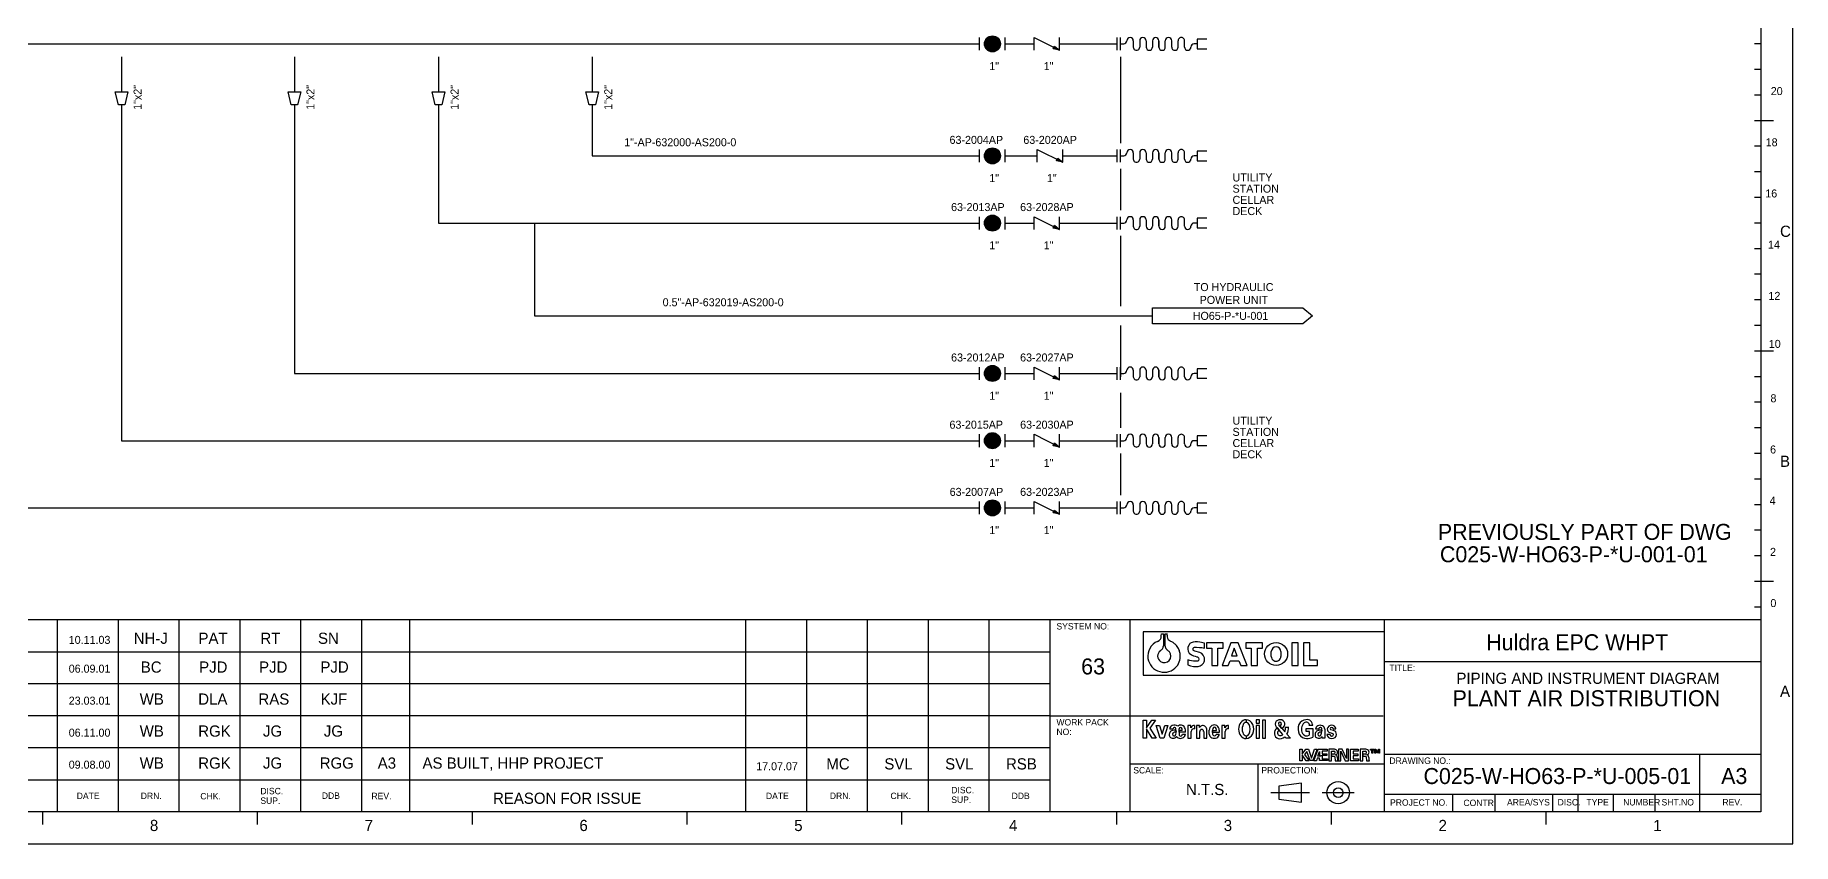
# Model space of a CAD drawing. Extents: x 0 to 840, y 0 to 594.
# Drawn here: x 291 to 840, y 0 to 253 of the extents above; entities that cross this region are included whole.
import ezdxf

# ---------------------------------------------------------------- set-up
doc = ezdxf.new("R2010")
doc.units = 0
for name, color, linetype in [('01-LIN-025-A', 7, 'Continuous'), ('08-LIN-050-A', 7, 'Continuous'), ('35-TXT-025', 7, 'Continuous'), ('36-TXT-035', 7, 'Continuous'), ('37-TXT-050', 7, 'Continuous'), ('39-TXT-100', 7, 'Continuous'), ('40-', 7, 'Continuous'), ('43-', 7, 'Continuous'), ('45-', 7, 'Continuous'), ('47-', 7, 'Continuous'), ('49-LOG-UD', 7, 'Continuous')]:
    doc.layers.add(name, color=color, linetype=linetype)

msp = doc.modelspace()

# ---------------------------------------------------------------- linework, layer by layer
at = {"layer": '01-LIN-025-A'}
for p, q in [((586, 248), (586, 252)), ((594, 248), (594, 252)), ((603, 248), (603, 252)), ((603, 252), (611, 248)), ((608.98, 248.43), (609.42, 249.33)), ((611, 248), (608.98, 248.43)), ((609.03, 248.52), (609.38, 249.24)), ((611, 248), (609.03, 248.52)), ((609.07, 248.61), (609.33, 249.15)), ((611, 248), (609.07, 248.61)), ((609.11, 248.7), (609.29, 249.06)), ((611, 248), (609.11, 248.7)), ((609.2, 248.88), (609.25, 248.97)), ((611, 248), (609.2, 248.88)), ((609.29, 249.06), (611, 248)), ((609.33, 249.15), (611, 248)), ((609.38, 249.24), (611, 248)), ((609.42, 249.33), (611, 248)), ((611, 248), (611, 252)), ((629, 248), (629, 252)), ((630, 248), (630, 252)), ((630, 250), (631, 250)), ((630, 250), (630, 250)), ((634, 251), (634, 249)), ((636, 251), (636, 249)), ((638, 251), (638, 249)), ((640, 251), (640, 249)), ((642, 249), (642, 251)), ((642, 251), (642, 249)), ((644, 249), (644, 251)), ((646, 249), (646, 251)), ((648, 249), (648, 251)), ((650, 249), (650, 251)), ((654, 250), (653, 250)), ((657, 251.5), (654, 251.5)), ((654, 251.5), (654, 248.5)), ((654, 250), (654, 250)), ((654, 248.5), (657, 248.5)), ((630, 246), (630, 219)), ((316, 235), (320, 235)), ((317, 231), (316, 235)), ((319, 231), (317, 231)), ((320, 235), (319, 231)), ((370, 235), (374, 235)), ((371, 231), (370, 235)), ((373, 231), (371, 231)), ((374, 235), (373, 231)), ((415, 235), (419, 235)), ((416, 231), (415, 235)), ((418, 231), (416, 231)), ((419, 235), (418, 231)), ((463, 235), (467, 235)), ((464, 231), (463, 235)), ((466, 231), (464, 231)), ((467, 235), (466, 231)), ((586, 213), (586, 217)), ((594, 213), (594, 217)), ((604, 213), (604, 217)), ((604, 217), (612, 213)), ((609.98, 213.43), (610.42, 214.33)), ((610.03, 213.52), (610.38, 214.24)), ((610.07, 213.61), (610.33, 214.15)), ((610.33, 214.15), (612, 213)), ((610.38, 214.24), (612, 213)), ((610.42, 214.33), (612, 213)), ((612, 213), (612, 217)), ((629, 213), (629, 217)), ((630, 213), (630, 217)), ((630, 215), (631, 215)), ((630, 215), (630, 215)), ((634, 216), (634, 214)), ((636, 216), (636, 214)), ((638, 216), (638, 214)), ((640, 216), (640, 214)), ((642, 214), (642, 216)), ((642, 216), (642, 214)), ((644, 214), (644, 216)), ((646, 214), (646, 216)), ((648, 214), (648, 216)), ((650, 214), (650, 216)), ((654, 215), (653, 215)), ((657, 216.5), (654, 216.5)), ((654, 216.5), (654, 213.5)), ((654, 215), (654, 215)), ((612, 213), (609.98, 213.43)), ((612, 213), (610.03, 213.52)), ((612, 213), (610.07, 213.61)), ((610.11, 213.7), (610.29, 214.06)), ((612, 213), (610.11, 213.7)), ((610.2, 213.88), (610.25, 213.97)), ((612, 213), (610.2, 213.88)), ((610.29, 214.06), (612, 213)), ((630, 211), (630, 198)), ((654, 213.5), (657, 213.5)), ((586, 192), (586, 196)), ((594, 192), (594, 196)), ((603, 192), (603, 196)), ((603, 196), (611, 192)), ((608.98, 192.43), (609.42, 193.33)), ((611, 192), (608.98, 192.43)), ((609.03, 192.52), (609.38, 193.24)), ((611, 192), (609.03, 192.52)), ((609.07, 192.61), (609.33, 193.15)), ((611, 192), (609.07, 192.61)), ((609.11, 192.7), (609.29, 193.06)), ((611, 192), (609.11, 192.7)), ((609.2, 192.88), (609.25, 192.97)), ((611, 192), (609.2, 192.88)), ((609.29, 193.06), (611, 192)), ((609.33, 193.15), (611, 192)), ((609.38, 193.24), (611, 192)), ((609.42, 193.33), (611, 192)), ((611, 192), (611, 196)), ((629, 192), (629, 196)), ((630, 192), (630, 196)), ((630, 194), (631, 194)), ((630, 194), (630, 194)), ((634, 195), (634, 193)), ((636, 195), (636, 193)), ((638, 195), (638, 193)), ((640, 195), (640, 193)), ((642, 193), (642, 195)), ((642, 195), (642, 193)), ((644, 193), (644, 195)), ((646, 193), (646, 195)), ((648, 193), (648, 195)), ((650, 193), (650, 195)), ((654, 194), (653, 194)), ((657, 195.5), (654, 195.5)), ((654, 195.5), (654, 192.5)), ((654, 194), (654, 194)), ((654, 192.5), (657, 192.5)), ((630, 190), (630, 168)), ((640, 167.5), (687, 167.5)), ((640, 162.5), (640, 167.5)), ((687, 167.5), (690, 165)), ((690, 165), (687, 162.5)), ((630, 162), (630, 146)), ((687, 162.5), (640, 162.5)), ((586, 145), (586, 149)), ((594, 145), (594, 149)), ((603, 145), (603, 149)), ((603, 149), (611, 145)), ((611, 145), (611, 149)), ((629, 145), (629, 149)), ((630, 145), (630, 149)), ((657, 148.5), (654, 148.5)), ((654, 148.5), (654, 145.5)), ((608.98, 145.43), (609.42, 146.33)), ((611, 145), (608.98, 145.43)), ((609.03, 145.52), (609.38, 146.24)), ((611, 145), (609.03, 145.52)), ((609.07, 145.61), (609.33, 146.15)), ((611, 145), (609.07, 145.61)), ((609.11, 145.7), (609.29, 146.06)), ((611, 145), (609.11, 145.7)), ((609.2, 145.88), (609.25, 145.97)), ((611, 145), (609.2, 145.88)), ((609.29, 146.06), (611, 145)), ((609.33, 146.15), (611, 145)), ((609.38, 146.24), (611, 145)), ((609.42, 146.33), (611, 145)), ((630, 147), (631, 147)), ((630, 147), (630, 147)), ((634, 148), (634, 146)), ((636, 148), (636, 146)), ((638, 148), (638, 146)), ((640, 148), (640, 146)), ((642, 146), (642, 148)), ((642, 148), (642, 146)), ((644, 146), (644, 148)), ((646, 146), (646, 148)), ((648, 146), (648, 148)), ((650, 146), (650, 148)), ((654, 147), (653, 147)), ((654, 147), (654, 147)), ((654, 145.5), (657, 145.5)), ((630, 141), (630, 130)), ((586, 124), (586, 128)), ((594, 124), (594, 128)), ((603, 124), (603, 128)), ((603, 128), (611, 124)), ((611, 124), (611, 128)), ((629, 124), (629, 128)), ((630, 124), (630, 128)), ((634, 127), (634, 125)), ((636, 127), (636, 125)), ((638, 127), (638, 125)), ((640, 127), (640, 125)), ((642, 125), (642, 127)), ((642, 127), (642, 125)), ((644, 125), (644, 127)), ((646, 125), (646, 127)), ((648, 125), (648, 127)), ((650, 125), (650, 127)), ((657, 127.5), (654, 127.5)), ((654, 127.5), (654, 124.5)), ((608.98, 124.43), (609.42, 125.33)), ((611, 124), (608.98, 124.43)), ((609.03, 124.52), (609.38, 125.24)), ((611, 124), (609.03, 124.52)), ((609.07, 124.61), (609.33, 125.15)), ((611, 124), (609.07, 124.61)), ((609.11, 124.7), (609.29, 125.06)), ((611, 124), (609.11, 124.7)), ((609.2, 124.88), (609.25, 124.97)), ((611, 124), (609.2, 124.88)), ((609.29, 125.06), (611, 124)), ((609.33, 125.15), (611, 124)), ((609.38, 125.24), (611, 124)), ((609.42, 125.33), (611, 124)), ((630, 126), (631, 126)), ((630, 126), (630, 126)), ((630, 122), (630, 109)), ((654, 126), (653, 126)), ((654, 126), (654, 126)), ((654, 124.5), (657, 124.5)), ((586, 103), (586, 107)), ((594, 103), (594, 107)), ((603, 103), (603, 107)), ((603, 107), (611, 103)), ((608.98, 103.43), (609.42, 104.33)), ((609.42, 104.33), (611, 103)), ((611, 103), (611, 107)), ((629, 103), (629, 107)), ((630, 103), (630, 107)), ((630, 105), (631, 105)), ((630, 105), (630, 105)), ((634, 106), (634, 104)), ((636, 106), (636, 104)), ((638, 106), (638, 104)), ((640, 106), (640, 104)), ((642, 104), (642, 106)), ((642, 106), (642, 104)), ((644, 104), (644, 106)), ((646, 104), (646, 106)), ((648, 104), (648, 106)), ((650, 104), (650, 106)), ((654, 105), (653, 105)), ((657, 106.5), (654, 106.5)), ((654, 106.5), (654, 103.5)), ((654, 105), (654, 105)), ((611, 103), (608.98, 103.43)), ((609.03, 103.52), (609.38, 104.24)), ((611, 103), (609.03, 103.52)), ((609.07, 103.61), (609.33, 104.15)), ((611, 103), (609.07, 103.61)), ((609.11, 103.7), (609.29, 104.06)), ((611, 103), (609.11, 103.7)), ((609.2, 103.88), (609.25, 103.97)), ((611, 103), (609.2, 103.88)), ((609.29, 104.06), (611, 103)), ((609.33, 104.15), (611, 103)), ((609.38, 104.24), (611, 103)), ((654, 103.5), (657, 103.5))]:
    msp.add_line(p, q, dxfattribs=at)
for centre, radius in [((590, 250), 2.5), ((590, 250), 2.4), ((590, 250), 2.2), ((590, 250), 2), ((590, 250), 1.8), ((590, 250), 1.6), ((590, 250), 1.4), ((590, 250), 1.2), ((590, 250), 1), ((590, 250), 0.8), ((590, 250), 0.6), ((590, 250), 0.4), ((590, 250), 0.2), ((590, 215), 2.5), ((590, 215), 2.4), ((590, 215), 2.2), ((590, 215), 2), ((590, 215), 1.8), ((590, 215), 1.6), ((590, 215), 1.4), ((590, 215), 1.2), ((590, 215), 1), ((590, 215), 0.8), ((590, 215), 0.6), ((590, 215), 0.4), ((590, 215), 0.2), ((590, 194), 2.5), ((590, 194), 2.4), ((590, 194), 2.2), ((590, 194), 2), ((590, 194), 1.8), ((590, 194), 1.6), ((590, 194), 1.4), ((590, 194), 1.2), ((590, 194), 1), ((590, 194), 0.8), ((590, 194), 0.6), ((590, 194), 0.4), ((590, 194), 0.2), ((590, 147), 2.5), ((590, 147), 2.4), ((590, 147), 2.2), ((590, 147), 2), ((590, 147), 1.8), ((590, 147), 1.6), ((590, 147), 1.4), ((590, 147), 1.2), ((590, 147), 1), ((590, 147), 0.8), ((590, 147), 0.6), ((590, 147), 0.4), ((590, 147), 0.2), ((590, 126), 2.5), ((590, 126), 2.4), ((590, 126), 2.2), ((590, 126), 2), ((590, 126), 1.8), ((590, 126), 1.6), ((590, 126), 1.4), ((590, 126), 1.2), ((590, 126), 1), ((590, 126), 0.8), ((590, 126), 0.6), ((590, 126), 0.4), ((590, 126), 0.2), ((590, 105), 2.5), ((590, 105), 2.4), ((590, 105), 2.2), ((590, 105), 2), ((590, 105), 1.8), ((590, 105), 1.6), ((590, 105), 1.4), ((590, 105), 1.2), ((590, 105), 1), ((590, 105), 0.8), ((590, 105), 0.6), ((590, 105), 0.4), ((590, 105), 0.2)]:
    msp.add_circle(centre, radius, dxfattribs=at)
for centre, start, end in [((631, 251), 269.9852, 0.0593), ((633, 251), 0, 180), ((635, 249), 180, 0.0396), ((637, 251), 0.0396, 180), ((639, 249), 180, 0), ((641, 251), 0, 180), ((643, 249), 180, 0), ((645, 251), 0, 180), ((647, 249), 180.0396, 0), ((649, 251), 0, 180.0396), ((651, 249), 180, 0), ((653, 249), 89.9852, 180.0593), ((631, 216), 269.9852, 0.0593), ((633, 216), 0, 180), ((637, 216), 0.0396, 180), ((641, 216), 0, 180), ((645, 216), 0, 180), ((649, 216), 0, 180.0396), ((653, 214), 89.9852, 180.0593), ((635, 214), 180, 0.0396), ((639, 214), 180, 0), ((643, 214), 180, 0), ((647, 214), 180.0396, 0), ((651, 214), 180, 0), ((631, 195), 269.9852, 0.0593), ((633, 195), 0, 180), ((635, 193), 180, 0.0396), ((637, 195), 0.0396, 180), ((639, 193), 180, 0), ((641, 195), 0, 180), ((643, 193), 180, 0), ((645, 195), 0, 180), ((647, 193), 180.0396, 0), ((649, 195), 0, 180.0396), ((651, 193), 180, 0), ((653, 193), 89.9852, 180.0593), ((633, 148), 0, 180), ((637, 148), 0.0396, 180), ((641, 148), 0, 180), ((645, 148), 0, 180), ((649, 148), 0, 180.0396), ((631, 148), 269.9852, 0.0593), ((635, 146), 180, 0.0396), ((639, 146), 180, 0), ((643, 146), 180, 0), ((647, 146), 180.0396, 0), ((651, 146), 180, 0), ((653, 146), 89.9852, 180.0593), ((631, 127), 269.9852, 0.0593), ((633, 127), 0, 180), ((637, 127), 0.0396, 180), ((641, 127), 0, 180), ((645, 127), 0, 180), ((649, 127), 0, 180.0396), ((635, 125), 180, 0.0396), ((639, 125), 180, 0), ((643, 125), 180, 0), ((647, 125), 180.0396, 0), ((651, 125), 180, 0), ((653, 125), 89.9852, 180.0593), ((631, 106), 269.9852, 0.0593), ((633, 106), 0, 180), ((637, 106), 0.0396, 180), ((641, 106), 0, 180), ((645, 106), 0, 180), ((649, 106), 0, 180.0396), ((653, 104), 89.9852, 180.0593), ((635, 104), 180, 0.0396), ((639, 104), 180, 0), ((643, 104), 180, 0), ((647, 104), 180.0396, 0), ((651, 104), 180, 0)]:
    msp.add_arc(centre, 1, start, end, dxfattribs=at)
at = {"layer": '08-LIN-050-A'}
for p, q in [((263, 250), (586, 250)), ((594, 250), (603, 250)), ((611, 250), (629, 250)), ((318, 246), (318, 235)), ((372, 246), (372, 235)), ((417, 246), (417, 235)), ((465, 246), (465, 235)), ((594, 215), (604, 215)), ((612, 215), (629, 215)), ((447, 194), (586, 194)), ((594, 194), (603, 194)), ((611, 194), (629, 194)), ((594, 147), (603, 147)), ((611, 147), (629, 147)), ((594, 126), (603, 126)), ((611, 126), (629, 126)), ((594, 105), (603, 105)), ((611, 105), (629, 105))]:
    msp.add_line(p, q, dxfattribs=at)
for points in [[(263, 231), (263, 105), (586, 105)], [(318, 231), (318, 126), (586, 126)], [(372, 231), (372, 147), (586, 147)], [(417, 231), (417, 194), (447, 194)], [(465, 231), (465, 215), (586, 215)], [(447, 194), (447, 165), (640, 165)]]:
    msp.add_lwpolyline(points, dxfattribs=at)
at = {"layer": '43-'}
for p, q in [((25, 60), (608, 60)), ((677, 16), (689, 16)), ((693, 16), (703, 16)), ((712.5, 15.5), (830, 15.5))]:
    msp.add_line(p, q, dxfattribs=at)
for points in [[(0, 594), (0, 0), (840, 0), (840, 594)], [(679.5, 14), (686.5, 13), (686.5, 19), (679.5, 18)]]:
    msp.add_lwpolyline(points, close=True, dxfattribs=at)
for points in [[(830, 250), (828, 250)], [(830, 242), (828, 242)], [(830, 234), (828, 234)], [(830, 226), (828, 226)], [(834, 226), (830, 226)], [(830, 218), (828, 218)], [(830, 210), (828, 210)], [(830, 202), (828, 202)], [(830, 194), (828, 194)], [(830, 186), (828, 186)], [(830, 178), (828, 178)], [(830, 170), (828, 170)], [(830, 162), (828, 162)], [(830, 154), (828, 154)], [(834, 154), (830, 154)], [(830, 146), (828, 146)], [(830, 138), (828, 138)], [(830, 130), (828, 130)], [(830, 122), (828, 122)], [(830, 114), (828, 114)], [(830, 106), (828, 106)], [(830, 98), (828, 98)], [(830, 90), (828, 90)], [(830, 82), (828, 82)], [(834, 82), (830, 82)], [(830, 74), (828, 74)], [(298, 10), (298, 70)], [(317, 10), (317, 70)], [(336, 10), (336, 70)], [(355, 10), (355, 70)], [(374, 10), (374, 70)], [(408, 10), (408, 70)], [(513, 10), (513, 70)], [(532, 10), (532, 70)], [(551, 10), (551, 70)], [(570, 10), (570, 70)], [(589, 10), (589, 70)], [(830, 70), (828, 70)], [(608, 50), (25, 50)], [(608, 40), (25, 40)], [(608, 30), (25, 30)], [(673, 10), (673, 25)], [(733.85, 9.9), (733.85, 15.4)], [(747, 10), (747, 15.5)], [(765, 10), (765, 15.5)], [(773, 10), (773, 15.5)], [(784, 10), (784, 15.5)], [(797, 10), (797, 15.5)], [(293.32, 10), (293.32, 6)], [(360.4, 10), (360.4, 6)], [(427.48, 10), (427.48, 6)], [(494.56, 10), (494.56, 6)], [(561.64, 10), (561.64, 6)], [(628.72, 10), (628.72, 6)], [(695.8, 10), (695.8, 6)], [(762.88, 10), (762.88, 6)]]:
    msp.add_lwpolyline(points, dxfattribs=at)
for radius in [3.5, 1.5]:
    msp.add_circle((698, 16), radius, dxfattribs=at)
at = {"layer": '45-'}
for p, q in [((830, 70), (25, 70)), ((712.5, 57), (830, 57)), ((712.5, 28), (830, 28)), ((811, 10), (811, 28)), ((25, 20), (608, 20))]:
    msp.add_line(p, q, dxfattribs=at)
msp.add_lwpolyline([(25, 585), (830, 585), (830, 10), (25, 10)], close=True, dxfattribs=at)
for points in [[(393, 10), (393, 70)], [(608, 10), (608, 70)], [(633, 10), (633, 70)], [(712.5, 10), (712.5, 70)], [(608, 40), (712, 40)], [(633, 25), (712.5, 25)]]:
    msp.add_lwpolyline(points, dxfattribs=at)
at = {"layer": '47-'}
for p, q in [((677.1, 58.6), (677.1, 60.09)), ((680.1, 60.07), (680.1, 58.6))]:
    msp.add_line(p, q, dxfattribs=at)
for points in [[(637.05, 52.74), (712.45, 52.74), (712.45, 66.24), (637.05, 66.24)], [(656.25, 62.75), (654.79, 63.02), (654.05, 63.09), (653.31, 63.1), (652.68, 63.02), (652.11, 62.84), (651.7, 62.59), (651.4, 62.23), (651.04, 61.48), (651, 60.86), (651.15, 60.17), (651.5, 59.59), (652.15, 59.04), (652.76, 58.78), (653.34, 58.64), (653.87, 58.48), (654.07, 58.4), (654.34, 58.17), (654.42, 57.75), (654.36, 57.35), (654.19, 57.14), (653.81, 57.06), (653.36, 57.06), (652.8, 57.1), (652.17, 57.2), (651.71, 57.31), (651, 57.54), (651, 55.94), (651.84, 55.63), (652.83, 55.45), (653.54, 55.43), (654.3, 55.43), (654.93, 55.61), (655.56, 56.07), (655.91, 56.48), (656.12, 56.86), (656.21, 57.22), (656.27, 57.59), (656.2, 58.11), (655.85, 58.92), (655.42, 59.45), (654.74, 59.83), (653.25, 60.24), (653.02, 60.29), (652.8, 60.43), (652.75, 60.52), (652.75, 61.16), (652.87, 61.32), (653.13, 61.42), (653.76, 61.46), (654.64, 61.4), (655.38, 61.32), (656.25, 61.14)], [(658.5, 55.74), (660.45, 55.74), (660.45, 61.14), (662.1, 61.14), (662.1, 62.79), (656.85, 62.79), (656.85, 61.14), (658.5, 61.14)], [(661.72, 55.74), (663.67, 55.74), (664.27, 57.24), (666.97, 57.24), (667.57, 55.74), (669.52, 55.74), (666.75, 62.79), (664.5, 62.79)], [(664.65, 58.74), (666.45, 58.74), (665.55, 61.14)], [(670.8, 55.74), (672.75, 55.74), (672.75, 61.14), (674.4, 61.14), (674.4, 62.79), (669.15, 62.79), (669.15, 61.14), (670.8, 61.14)], [(683.55, 55.74), (685.5, 55.74), (685.5, 62.79), (683.55, 62.79)], [(687.15, 62.79), (687.15, 55.74), (691.5, 55.74), (691.5, 57.39), (689.1, 57.39), (689.1, 62.79)]]:
    msp.add_lwpolyline(points, close=True, dxfattribs=at)
for points in [[(642.72, 65.01), (642.76, 65.63), (643.39, 65.64), (643.39, 61.89)], [(643.98, 61.81), (643.95, 65.64), (644.54, 65.63)]]:
    msp.add_lwpolyline(points, dxfattribs=at)
msp.add_circle((678.6, 59.34), 3.6, dxfattribs=at)
for centre, radius, start, end in [((643.59, 58.65), 5.06, 113.7635, 188.3203), ((641.21, 64.77), 1.52, 282.852, 9.044), ((645.05, 57.76), 3.67, 125.9617, 134.5122), ((645.9, 57.6), 4.34, 130.4962, 133.846), ((641.95, 61.79), 1.44, 321.7423, 3.762), ((645.2, 61.71), 1.23, 175.3152, 221.2166), ((645.2, 61.51), 1.1, 213.3486, 238.4905), ((646.49, 65.41), 1.97, 173.4672, 187.7155), ((645.83, 65.04), 1.3, 175.3061, 197.185), ((645.9, 64.8), 1.31, 186.1278, 222.8283), ((644.05, 59.53), 1.19, 43.3303, 60.8198), ((646.18, 64.84), 1.56, 216.8773, 246.654), ((644.47, 61.38), 2.3, 55.6515, 61.5466), ((644.61, 60.4), 3.11, 48.0526, 68.1437), ((644.97, 60.04), 3.18, 37.2435, 57.2587), ((644.77, 59.44), 3.71, 20.1397, 42.7842), ((646.06, 59.56), 2.49, 13.5176, 27.6966), ((678.6, 60.08), 1.5, 359.7594, 179.7594), ((643.63, 58.74), 5.11, 189.1914, 319.9278), ((643.63, 58.7), 2.03, 124.5855, 237.1816), ((643.7, 58.69), 2.06, 235.4877, 40.7807), ((646.02, 61.25), 1.43, 219.3244, 237.8771), ((643.47, 58.69), 5.21, 321.413, 9.0237), ((645.82, 59.21), 2.82, 6.0766, 19.2842), ((678.6, 58.59), 1.5, 179.7594, 0.2406)]:
    msp.add_arc(centre, radius, start, end, dxfattribs=at)
at = {"layer": '49-LOG-UD'}
for p, q in [((669.25, 38.79), (669.25, 37.97)), ((669.25, 38.79), (669.25, 37.97)), ((646.39, 35.85), (645.38, 35.85)), ((647.32, 35.55), (647.32, 35.99)), ((647.32, 35.55), (647.34, 34.91)), ((647.34, 34.91), (647.32, 35.55)), ((648.3, 35.47), (648.3, 35.99)), ((648.31, 34.91), (648.3, 35.47)), ((649.3, 35.47), (648.3, 35.47)), ((648.3, 35.47), (648.31, 34.91)), ((650.35, 34.91), (648.31, 34.91)), ((648.31, 34.91), (648.31, 34.24)), ((649.34, 34.24), (650.35, 34.24)), ((651.96, 36.98), (651.07, 36.98)), ((651.07, 36.98), (651.07, 33)), ((651.07, 33), (652.11, 33)), ((651.96, 36.31), (651.96, 36.98)), ((652.11, 33), (652.11, 35.14)), ((653.17, 35.97), (653.17, 36.96)), ((657.73, 34.33), (657.73, 35.58)), ((660.79, 34.84), (658.68, 34.84)), ((658.74, 35.58), (658.74, 35.44)), ((658.74, 34.83), (658.74, 35.44)), ((658.74, 35.44), (659.94, 35.44)), ((658.74, 35.44), (658.74, 34.83)), ((660.86, 34.83), (658.74, 34.83)), ((658.74, 34.83), (658.74, 34.33)), ((659.93, 34.33), (660.86, 34.33)), ((659.94, 35.44), (659.94, 35.58)), ((660.79, 35.48), (660.79, 34.84)), ((660.86, 35.58), (660.86, 34.83)), ((662.55, 36.98), (661.66, 36.98)), ((661.66, 36.98), (661.66, 33)), ((661.66, 33), (662.69, 33)), ((662.55, 36.31), (662.55, 36.98)), ((662.69, 33), (662.69, 35.14)), ((663.75, 35.97), (663.75, 36.96)), ((669.25, 33.75), (669.25, 32.91)), ((669.25, 33.75), (669.25, 32.91)), ((678.96, 36.3), (679.57, 35.58)), ((679.57, 35.58), (678.96, 36.3)), ((679.73, 36.83), (679.41, 37.24)), ((680.74, 34.19), (679.57, 35.58)), ((680.2, 37.26), (679.73, 36.83)), ((680.42, 36.08), (679.73, 36.83)), ((679.73, 36.83), (680.42, 36.08)), ((680.38, 36.13), (681.35, 35)), ((681.76, 33), (681.35, 33.49)), ((681.56, 36.52), (682.5, 36.52)), ((683.09, 33), (681.76, 33)), ((682, 34.25), (683.09, 33)), ((688.04, 36.03), (690.03, 36.03)), ((688.04, 35.13), (688.04, 36.03)), ((688.99, 35.13), (688.04, 35.13)), ((688.99, 33.93), (688.99, 35.13)), ((690.04, 36.94), (689.03, 36.94)), ((690.03, 36.03), (690.03, 33.37)), ((691.93, 35.85), (690.92, 35.85)), ((692.86, 35.55), (692.75, 34.91)), ((692.75, 34.91), (692.86, 35.55)), ((692.86, 35.55), (692.86, 35.99)), ((692.99, 33), (692.99, 33.53)), ((693.79, 33), (692.99, 33)), ((693.79, 35.85), (693.79, 33)), ((695.43, 34.19), (694.49, 34.19)), ((695.39, 34.79), (696.24, 34.52)), ((696.58, 35.4), (695.72, 35.67)), ((696.44, 35.93), (697.31, 35.93)), ((686, 26), (686, 29.56)), ((686, 29.56), (686.76, 29.56)), ((686.76, 29.56), (686.76, 28.02)), ((686.76, 28.02), (687.92, 29.56)), ((688.02, 26), (686.76, 27.84)), ((686.76, 27.84), (686.76, 26)), ((688.21, 28.83), (687.52, 27.96)), ((687.52, 27.96), (688.9, 26)), ((687.92, 29.56), (688.76, 29.57)), ((689.24, 26.01), (688.21, 28.83)), ((688.76, 29.57), (689.71, 26.78)), ((689.71, 26.78), (690.62, 29.57)), ((691.4, 29.57), (690.09, 26.01)), ((690.44, 26), (691.75, 29.59)), ((690.62, 29.57), (691.4, 29.57)), ((691.67, 27.37), (692.18, 28.85)), ((691.75, 29.59), (694.56, 29.59)), ((692.18, 28.85), (692.18, 27.37)), ((692.96, 27.58), (692.18, 27.37)), ((692.18, 27.37), (692.96, 27.58)), ((694.56, 29), (692.96, 29)), ((692.96, 29), (692.96, 28.15)), ((692.96, 28.15), (694.46, 28.15)), ((694.46, 27.58), (692.96, 27.58)), ((692.96, 27.58), (692.96, 26.62)), ((694.46, 28.15), (694.46, 27.58)), ((694.56, 29.59), (694.56, 29)), ((696.59, 29.56), (695.11, 29.56)), ((695.11, 29.56), (695.11, 26)), ((695.86, 28.01), (695.86, 29.01)), ((695.86, 29.01), (696.59, 29.01)), ((695.86, 27.44), (695.86, 28.01)), ((696.59, 28.01), (695.86, 28.01)), ((695.86, 28.01), (695.86, 27.44)), ((699.2, 29.56), (698.1, 29.56)), ((698.1, 29.56), (698.1, 26)), ((698.78, 26), (698.78, 28.95)), ((698.78, 28.95), (700.17, 26)), ((700.54, 26.7), (699.2, 29.56)), ((701.22, 29.56), (700.54, 29.56)), ((700.54, 29.56), (700.54, 26.7)), ((701.22, 26), (701.22, 29.56)), ((701.88, 26), (701.88, 29.56)), ((701.88, 29.56), (704.25, 29.56)), ((704.25, 28.97), (702.65, 28.97)), ((702.65, 28.97), (702.65, 28.13)), ((702.65, 28.13), (704.14, 28.13)), ((704.14, 27.55), (702.65, 27.55)), ((702.65, 27.55), (702.65, 26.59)), ((704.14, 28.13), (704.14, 27.55)), ((704.25, 29.56), (704.25, 28.97)), ((706.38, 29.56), (704.91, 29.56)), ((704.91, 29.56), (704.91, 26)), ((705.65, 28.01), (705.65, 29.01)), ((705.65, 29.01), (706.38, 29.01)), ((705.65, 27.44), (705.65, 28.01)), ((706.38, 28.01), (705.65, 28.01)), ((705.65, 28.01), (705.65, 27.44)), ((709.73, 29.15), (709.73, 29.56)), ((709.73, 29.56), (710.22, 28.74)), ((710.22, 28.34), (709.73, 29.15)), ((710.22, 28.74), (710.71, 29.56)), ((710.71, 29.15), (710.22, 28.34)), ((710.71, 29.56), (710.71, 29.15)), ((686.76, 26), (686, 26)), ((688.9, 26), (688.02, 26)), ((690.09, 26.01), (689.24, 26.01)), ((691.18, 26), (690.44, 26)), ((691.45, 26.77), (691.18, 26)), ((692.19, 26.77), (691.45, 26.77)), ((692.18, 27.37), (691.67, 27.37)), ((692.19, 26.03), (692.19, 26.77)), ((694.62, 26.03), (692.19, 26.03)), ((692.96, 26.62), (694.62, 26.62)), ((694.62, 26.62), (694.62, 26.03)), ((695.11, 26), (695.86, 26)), ((695.86, 26), (695.86, 27.44)), ((695.86, 27.44), (696.75, 27.44)), ((696.95, 27.19), (697.08, 26)), ((697.08, 26), (697.96, 26)), ((697.96, 26), (697.88, 26.15)), ((698.1, 26), (698.78, 26)), ((700.17, 26), (701.22, 26)), ((704.3, 26), (701.88, 26)), ((702.65, 26.59), (704.3, 26.59)), ((704.3, 26.59), (704.3, 26)), ((704.91, 26), (705.65, 26)), ((705.65, 26), (705.65, 27.44)), ((705.65, 27.44), (706.54, 27.44)), ((706.75, 27.19), (706.88, 26)), ((706.88, 26), (707.76, 26)), ((707.76, 26), (707.67, 26.15))]:
    msp.add_line(p, q, dxfattribs=at)
for points in [[(638.11, 35.95), (638.11, 33), (637.05, 33), (637.05, 38.69), (638.11, 38.69), (638.11, 36.24), (639.74, 38.69), (640.93, 38.69), (639.18, 36.14), (641.11, 33), (639.87, 33)], [(672.4, 37.69), (673.41, 37.69), (673.41, 38.79), (672.4, 38.79)], [(674.32, 33), (675.33, 33), (675.33, 38.69), (674.32, 38.69)], [(642.43, 33), (641.17, 36.98), (642.22, 36.98), (643.02, 34.27), (643.84, 36.98), (644.8, 36.98), (643.56, 33)], [(672.4, 33), (673.41, 33), (673.41, 36.98), (672.4, 36.98)], [(708.05, 29.56), (709.27, 29.56), (709.27, 29.32), (708.05, 29.32)], [(708.54, 28.34), (708.54, 29.56), (708.78, 29.56), (708.78, 28.34)], [(709.48, 28.34), (709.48, 29.56), (709.73, 29.56), (709.73, 28.34)], [(710.71, 28.34), (710.71, 29.56), (710.95, 29.56), (710.95, 28.34)]]:
    msp.add_lwpolyline(points, close=True, dxfattribs=at)
for points in [[(654.7, 36.38), (654.7, 36.96), (653.76, 36.96), (653.76, 33)], [(653.76, 33), (654.77, 33), (654.77, 35.13)], [(655.98, 35.13), (655.98, 33), (656.98, 33), (656.98, 35.56)]]:
    msp.add_lwpolyline(points, dxfattribs=at)
for centre, radius, start, end in [((679.69, 37.44), 1.34, 82.3173, 237.152), ((679.95, 37.42), 1.36, 288.4438, 93.5142), ((688.26, 37.05), 1.78, 356.4691, 101.5547), ((646.61, 34.13), 1.38, 118.4939, 209.2569), ((646.46, 35.93), 1.08, 104.7481, 184.1479), ((646.4, 34.29), 1.29, 220.2197, 324.2947), ((647.11, 32.37), 3.19, 86.1855, 111.16), ((646.8, 35.22), 1.86, 54.7804, 109.3391), ((646.75, 34.23), 0.521, 139.2904, 297.2376), ((647.16, 33.83), 1.09, 80.592, 137.4805), ((646.85, 35.94), 0.469, 6.6836, 190.6981), ((646.33, 34.58), 1.04, 309.0738, 15.0619), ((648.73, 34.69), 1.72, 221.991, 317.0467), ((648.82, 35.78), 1.35, 26.5135, 134.567), ((648.76, 35.87), 0.476, 13.5225, 164.7773), ((648.83, 34.2), 0.517, 175.6112, 4.3888), ((648.28, 35.58), 1.02, 354.0584, 22.957), ((648.4, 34.78), 2.02, 321.4605, 344.5291), ((647.37, 35.04), 2.98, 357.5453, 26.8712), ((653.03, 35.81), 1.18, 83.4029, 154.8941), ((652.98, 35.11), 0.872, 77.4778, 178.0625), ((655.72, 35.78), 1.19, 43.5759, 149.4658), ((655.37, 35.14), 0.606, 0, 180), ((655.37, 35.54), 1.61, 0.7547, 41.0336), ((663.61, 35.81), 1.18, 83.4029, 154.8941), ((663.56, 35.11), 0.872, 77.4778, 178.0625), ((679.8, 37.56), 0.498, 324.1758, 219.1936), ((676.56, 36.45), 5, 343.1345, 0.8807), ((678.25, 36.27), 4.26, 331.714, 3.4414), ((689.48, 35.8), 2.94, 136.3133, 207.2937), ((688.21, 35.37), 1.63, 214.1616, 298.1895), ((687.97, 36.97), 1.06, 358.1877, 125.9768), ((688.28, 36.4), 3.5, 266.853, 299.9668), ((692.15, 34.13), 1.38, 118.4939, 209.2569), ((691.94, 34.29), 1.29, 220.2197, 324.2947), ((692.64, 32.37), 3.19, 86.1855, 111.16), ((692.16, 34.23), 0.521, 139.2904, 297.2376), ((692.57, 33.83), 1.09, 80.592, 137.4805), ((692.39, 35.94), 0.469, 6.6836, 190.6981), ((691.74, 34.58), 1.04, 309.0738, 15.0619), ((695.94, 35.66), 1.4, 10.9711, 169.0289), ((695.69, 35.88), 1.13, 177.5097, 254.6658), ((695.97, 35.93), 0.461, 0, 180), ((695.93, 36.05), 0.437, 196.0515, 241.4891), ((696.01, 34.07), 0.506, 5.6578, 61.8414), ((696.34, 34.31), 1.11, 353.8829, 77.9736), ((696.69, 27.84), 1.72, 76.1882, 93.6005), ((696.54, 28.51), 0.504, 275.466, 84.534), ((696.94, 28.65), 0.882, 281.44, 79.2303), ((697.12, 27.2), 0.585, 355.481, 90.8956), ((706.49, 27.84), 1.72, 76.1882, 93.6005), ((706.33, 28.51), 0.504, 275.466, 84.534), ((706.74, 28.65), 0.882, 281.44, 79.2303), ((706.92, 27.2), 0.585, 355.481, 90.8956), ((696.64, 27.14), 0.316, 9.5589, 71.0009), ((702.01, 27.38), 4.31, 183.0716, 196.6255), ((706.44, 27.14), 0.316, 9.5589, 71.0009), ((711.81, 27.38), 4.31, 183.0716, 196.6255)]:
    msp.add_arc(centre, radius, start, end, dxfattribs=at)
for centre, major_axis, ratio, start_param, end_param in [((669.25, 35.85), (0, -2.94), 0.807461, 3.141593, 6.283185), ((669.25, 35.85), (0, -2.94), 0.807461, 0, 3.141593), ((688, 35.85), (-0.09, 2.94), 0.865979, 0, 3.141593), ((659.3, 35.58), (0, -1.58), 0.990496, 1.570796, 4.712389), ((659.3, 34.33), (-1.56, 0), 0.851785, 0, 3.141593), ((659.34, 35.58), (0, 0.86), 0.696509, 4.712389, 7.853982), ((659.34, 34.33), (-0.596, 0), 0.934171, 0, 3.141593), ((669.25, 35.86), (0, 2.11), 0.595921, 0, 3.141593), ((669.25, 35.86), (0, 2.11), 0.595921, 3.141593, 6.283185), ((680.15, 34.9), (-1.72, -1.46), 0.820526, 4.712389, 7.853982), ((680.16, 34.87), (0.935, 0.779), 0.757583, 1.570796, 4.712389), ((692.35, 35.85), (1.43, 0), 0.860026, 0, 3.141593), ((695.97, 34.19), (1.48, 0), 0.865983, 3.141593, 6.283185), ((695.97, 34.16), (0.54, -0.033), 0.881638, 3.141593, 6.283185)]:
    msp.add_ellipse(centre, major_axis=major_axis, ratio=ratio, start_param=start_param, end_param=end_param, dxfattribs=at)

# ---------------------------------------------------------------- texts
at = {"layer": '35-TXT-025'}
for s, p in [('1"', (589.02, 241.8)), ('1"', (606.02, 241.8)), ('1"-AP-632000-AS200-0', (475, 218)), ('63-2004AP', (576.61, 218.75)), ('63-2020AP', (599.66, 218.75)), ('1"', (589.02, 206.8)), ('1"', (607.02, 206.8)), ('UTILITY', (665, 207)), ('STATION', (665, 203.5)), ('63-2013AP', (577.09, 197.75)), ('63-2028AP', (598.66, 197.75)), ('CELLAR', (665, 200)), ('DECK', (665, 196.5)), ('1"', (589.02, 185.8)), ('1"', (606.02, 185.8)), ('0.5"-AP-632019-AS200-0', (487, 168)), ('TO HYDRAULIC', (652.89, 172.75)), ('POWER UNIT', (654.73, 168.75)), ('HO65-P-*U-001', (652.57, 163.75)), ('63-2012AP', (577.09, 150.75)), ('63-2027AP', (598.65, 150.75)), ('1"', (589.02, 138.8)), ('1"', (606.02, 138.8)), ('63-2015AP', (576.59, 129.75)), ('63-2030AP', (598.66, 129.75)), ('UTILITY', (665, 131)), ('STATION', (665, 127.5)), ('CELLAR', (665, 124)), ('DECK', (665, 120.5)), ('1"', (589.02, 117.8)), ('1"', (606.02, 117.8)), ('63-2007AP', (576.65, 108.75)), ('63-2023AP', (598.66, 108.75)), ('1"', (589.02, 96.8)), ('1"', (606.02, 96.8)), ('10.11.03', (301.5, 62.5)), ('06.09.01', (301.5, 53.5)), ('23.03.01', (301.5, 43.5)), ('06.11.00', (301.5, 33.5)), ('09.08.00', (301.5, 23.5)), ('17.07.07', (516.22, 23))]:
    msp.add_text(s, height=2.5, dxfattribs=at).set_placement(p)
for p in [(324.25, 229.39), (378.25, 229.39), (423.25, 229.39), (471.25, 229.39)]:
    msp.add_text('1"x2"', height=2.5, rotation=89.9544, dxfattribs=at).set_placement(p)
at = {"layer": '36-TXT-035'}
for s, p in [('NH-J', (321.8, 62.5)), ('PAT', (342.03, 62.5)), ('RT', (361.36, 62.5)), ('SN', (379.36, 62.5)), ('BC', (324, 53.5)), ('PJD', (342.23, 53.5)), ('PJD', (360.96, 53.5)), ('PJD', (380.11, 53.5)), ('PIPING AND INSTRUMENT DIAGRAM', (734.93, 50)), ('WB', (323.67, 43.5)), ('DLA', (341.96, 43.5)), ('RAS', (360.76, 43.5)), ('KJF', (380.17, 43.5)), ('WB', (323.67, 33.5)), ('RGK', (341.95, 33.5)), ('JG', (362.17, 33.5)), ('JG', (381.17, 33.5)), ('WB', (323.67, 23.5)), ('RGK', (341.95, 23.5)), ('JG', (362.17, 23.5)), ('RGG', (379.89, 23.5)), ('A3', (398.01, 23.5)), ('AS BUILT, HHP PROJECT', (412, 23.5)), ('MC', (538.13, 23.25)), ('SVL', (556.24, 23.25)), ('SVL', (575.24, 23.25)), ('RSB', (594.24, 23.25)), ('N.T.S.', (650.46, 15.25))]:
    msp.add_text(s, height=3.5, dxfattribs=at).set_placement(p)
at = {"layer": '37-TXT-050'}
for s, p in [('PREVIOUSLY PART OF DWG', (729.13, 95)), ('C025-W-HO63-P-*U-001-01', (729.77, 88)), ('Huldra EPC WHPT', (744.21, 60.5)), ('63', (617.72, 52.95)), ('PLANT AIR DISTRIBUTION', (733.72, 43)), ('C025-W-HO63-P-*U-005-01', (724.64, 18.7)), ('A3', (817.61, 18.7))]:
    msp.add_text(s, height=5, dxfattribs=at).set_placement(p)
at = {"layer": '39-TXT-100'}
for s, height, p in [('20', 2.5, (833.1, 234)), ('18', 2.5, (831.52, 218)), ('16', 2.5, (831.39, 202)), ('14', 2.5, (832.24, 186)), ('12', 2.5, (832.38, 170)), ('10', 2.5, (832.49, 155)), ('8', 2.5, (833.01, 138)), ('6', 2.5, (832.89, 122)), ('4', 2.5, (832.74, 106)), ('2', 2.5, (832.88, 90)), ('0', 2.5, (832.99, 74)), ('SYSTEM NO:', 2, (610, 67)), ('TITLE:', 2, (714, 54)), ('WORK PACK', 2, (610, 37)), ('NO:', 2, (610, 34)), ('SCALE:', 2, (634, 22)), ('PROJECTION:', 2, (674, 22)), ('DRAWING NO.:', 2, (714, 25)), ('DISC.', 2, (361.36, 15.5)), ('DISC.', 2, (577.15, 15.81)), ('DATE', 2, (304, 14)), ('DRN.', 2, (324, 14)), ('CHK.', 2, (342.6, 13.89)), ('SUP.', 2, (361.36, 12.5)), ('DDB', 2, (380.56, 14.07)), ('REV.', 2, (396.05, 13.96)), ('DATE', 2, (519.26, 13.98)), ('DRN.', 2, (539.22, 14.04)), ('CHK.', 2, (558.17, 14.01)), ('SUP.', 2, (577.15, 12.81)), ('DDB', 2, (596, 14)), ('PROJECT NO.', 2, (714.19, 11.92)), ('CONTR.', 2, (737.12, 11.81)), ('AREA/SYS', 2, (750.73, 12.01)), ('DISC.', 2, (766.53, 12)), ('TYPE', 2, (775.53, 12)), ('NUMBER', 2, (787, 12)), ('SHT.NO', 2, (799, 12)), ('REV.', 2, (818, 12))]:
    msp.add_text(s, height=height, dxfattribs=at).set_placement(p)
at = {"layer": '40-'}
for s, p in [('C', (836, 189.69)), ('B', (836, 117.81)), ('A', (836, 45.94)), ('REASON FOR ISSUE', (434.03, 12.51)), ('8', (326.86, 4)), ('7', (393.94, 4)), ('6', (461.02, 4)), ('5', (528.1, 4)), ('4', (595.18, 4)), ('3', (662.26, 4)), ('2', (729.34, 4)), ('1', (796.42, 4))]:
    msp.add_text(s, height=3.5, dxfattribs=at).set_placement(p)

doc.saveas('drawing.dxf')
